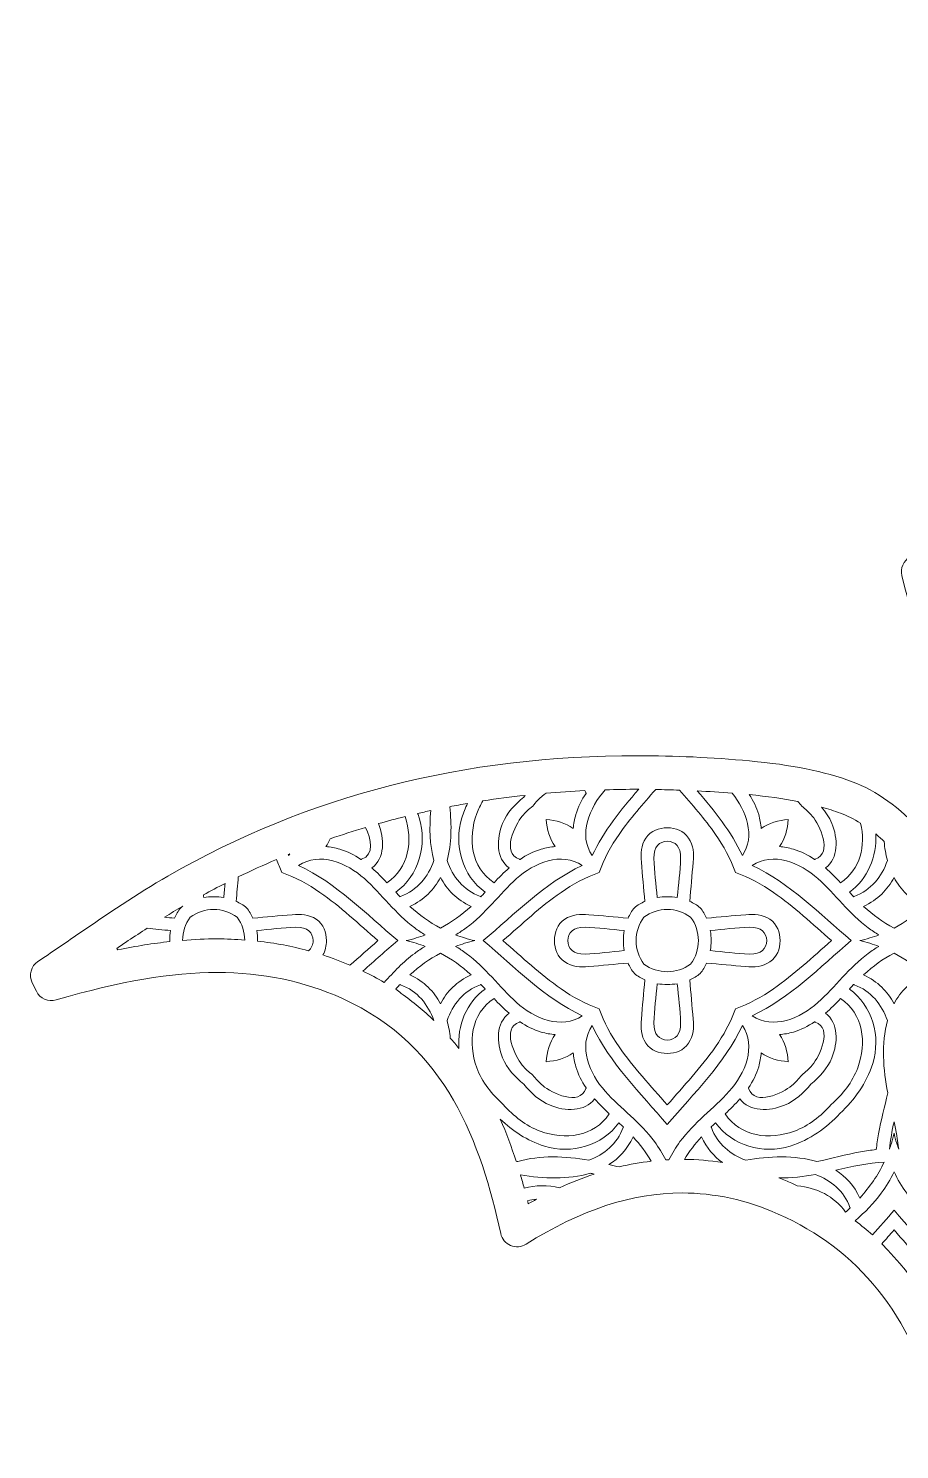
# Model space of a CAD drawing. Header units: inches. Extents: x 48 to 3590, y -2173 to -247.
# Drawn here: x 2497 to 2920, y -945 to -255 of the extents above; entities that cross this region are included whole.
import ezdxf

# ---------------------------------------------------------------- set-up
doc = ezdxf.new("R2010")
doc.units = ezdxf.units.IN
doc.header["$MEASUREMENT"] = 0
doc.layers.add('Layer 1', color=7, linetype='Continuous')

# ---------------------------------------------------------------- blocks, each defined once
blk = doc.blocks.new('block 9')
at = {"layer": 'Layer 1', "lineweight": 0}
for points, knots in [([(2757.79, -687.51), (2754.09, -690.01), (2752.82, -693.82), (2752.78, -697.88), (2752.82, -701.94), (2754.09, -705.75), (2757.79, -708.24), (2761.37, -710.66), (2765.24, -710.84), (2769.45, -710.46), (2775.79, -709.91), (2782.13, -709.35), (2788.48, -708.79), (2789.28, -710.58), (2790.31, -712.29), (2791.56, -713.86), (2793.13, -715.11), (2794.84, -716.13), (2796.63, -716.94), (2796.07, -723.28), (2795.51, -729.62), (2794.95, -735.97), (2794.58, -740.17), (2794.76, -744.05), (2797.17, -747.63), (2799.67, -751.33), (2803.48, -752.6), (2807.54, -752.64), (2811.6, -752.6), (2815.41, -751.33), (2817.9, -747.63), (2820.32, -744.05), (2820.5, -740.17), (2820.13, -735.97), (2819.57, -729.62), (2819.01, -723.28), (2818.45, -716.94), (2820.24, -716.13), (2821.95, -715.11), (2823.52, -713.86), (2824.77, -712.29), (2825.79, -710.58), (2826.6, -708.79), (2832.94, -709.35), (2839.28, -709.91), (2845.63, -710.46), (2849.83, -710.84), (2853.71, -710.66), (2857.29, -708.24), (2860.99, -705.75), (2862.26, -701.94), (2862.3, -697.88), (2862.26, -693.82), (2860.99, -690.01), (2857.29, -687.51), (2853.71, -685.1), (2849.83, -684.92), (2845.63, -685.29), (2839.28, -685.85), (2832.94, -686.41), (2826.6, -686.97), (2825.79, -685.17), (2824.77, -683.47), (2823.52, -681.9), (2821.95, -680.65), (2820.24, -679.62), (2818.45, -678.82), (2819.01, -672.47), (2819.57, -666.13), (2820.13, -659.79), (2820.5, -655.58), (2820.32, -651.71), (2817.9, -648.13), (2815.41, -644.43), (2811.6, -643.16), (2807.54, -643.12), (2803.48, -643.16), (2799.67, -644.43), (2797.17, -648.13), (2794.76, -651.71), (2794.58, -655.58), (2794.95, -659.79), (2795.51, -666.13), (2796.07, -672.47), (2796.63, -678.82), (2794.84, -679.62), (2793.13, -680.65), (2791.56, -681.9), (2790.31, -683.47), (2789.28, -685.17), (2788.48, -686.97), (2782.13, -686.41), (2775.79, -685.85), (2769.45, -685.29), (2765.24, -684.92), (2761.37, -685.1), (2757.79, -687.51)], [0, 0, 0, 0, 1, 1, 1, 2, 2, 2, 3, 3, 3, 4, 4, 4, 5, 5, 5, 6, 6, 6, 7, 7, 7, 8, 8, 8, 9, 9, 9, 10, 10, 10, 11, 11, 11, 12, 12, 12, 13, 13, 13, 14, 14, 14, 15, 15, 15, 16, 16, 16, 17, 17, 17, 18, 18, 18, 19, 19, 19, 20, 20, 20, 21, 21, 21, 22, 22, 22, 23, 23, 23, 24, 24, 24, 25, 25, 25, 26, 26, 26, 27, 27, 27, 28, 28, 28, 29, 29, 29, 30, 30, 30, 31, 31, 31, 32, 32, 32, 32]), ([(2807.54, -649.57), (2811.36, -649.86), (2814.22, -652.01), (2814.04, -657.98), (2813.85, -664.3), (2813.02, -670.66), (2812.4, -676.96), (2810.8, -676.68), (2809.17, -676.56), (2807.54, -676.57), (2805.91, -676.56), (2804.28, -676.68), (2802.68, -676.96), (2802.06, -670.66), (2801.23, -664.3), (2801.04, -657.98), (2800.86, -652.01), (2803.72, -649.86), (2807.54, -649.57)], [0, 0, 0, 0, 1, 1, 1, 2, 2, 2, 3, 3, 3, 4, 4, 4, 5, 5, 5, 6, 6, 6, 6]), ([(2796.18, -686.51), (2799.58, -684.02), (2803.54, -682.76), (2807.54, -682.75), (2811.54, -682.76), (2815.5, -684.02), (2818.9, -686.51), (2821.4, -689.92), (2822.65, -693.88), (2822.67, -697.88), (2822.65, -701.88), (2821.4, -705.84), (2818.9, -709.24), (2815.5, -711.74), (2811.54, -712.99), (2807.54, -713.01), (2803.54, -712.99), (2799.58, -711.74), (2796.18, -709.24), (2793.68, -705.84), (2792.43, -701.88), (2792.41, -697.88), (2792.43, -693.88), (2793.68, -689.92), (2796.18, -686.51)], [0, 0, 0, 0, 1, 1, 1, 2, 2, 2, 3, 3, 3, 4, 4, 4, 5, 5, 5, 6, 6, 6, 7, 7, 7, 8, 8, 8, 8]), ([(2786.23, -697.88), (2786.22, -699.51), (2786.34, -701.14), (2786.62, -702.74), (2780.32, -703.36), (2773.96, -704.19), (2767.65, -704.38), (2761.67, -704.56), (2759.52, -701.7), (2759.23, -697.88), (2759.52, -694.06), (2761.67, -691.2), (2767.65, -691.38), (2773.96, -691.57), (2780.32, -692.4), (2786.62, -693.02), (2786.34, -694.62), (2786.22, -696.25), (2786.23, -697.88)], [0, 0, 0, 0, 1, 1, 1, 2, 2, 2, 3, 3, 3, 4, 4, 4, 5, 5, 5, 6, 6, 6, 6]), ([(2847.43, -691.38), (2853.41, -691.2), (2855.55, -694.06), (2855.85, -697.88), (2855.55, -701.7), (2853.41, -704.56), (2847.43, -704.38), (2841.12, -704.19), (2834.76, -703.36), (2828.45, -702.74), (2828.73, -701.14), (2828.86, -699.51), (2828.85, -697.88), (2828.86, -696.25), (2828.73, -694.62), (2828.45, -693.02), (2834.76, -692.4), (2841.12, -691.57), (2847.43, -691.38)], [0, 0, 0, 0, 1, 1, 1, 2, 2, 2, 3, 3, 3, 4, 4, 4, 5, 5, 5, 6, 6, 6, 6]), ([(2807.54, -746.19), (2803.72, -745.89), (2800.86, -743.75), (2801.04, -737.77), (2801.23, -731.46), (2802.06, -725.1), (2802.68, -718.79), (2804.28, -719.07), (2805.91, -719.2), (2807.54, -719.19), (2809.17, -719.2), (2810.8, -719.07), (2812.4, -718.79), (2813.02, -725.1), (2813.85, -731.46), (2814.04, -737.77), (2814.22, -743.75), (2811.36, -745.89), (2807.54, -746.19)], [0, 0, 0, 0, 1, 1, 1, 2, 2, 2, 3, 3, 3, 4, 4, 4, 5, 5, 5, 6, 6, 6, 6])]:
    blk.add_open_spline(points, degree=3, knots=knots, dxfattribs=at)
blk = doc.blocks.new('block 10')
at = {"layer": 'Layer 1', "lineweight": 0}
for points, knots in [([(3581.59, -263.54), (3581.19, -260.39), (3579.01, -257.77), (3575.99, -256.8), (3572.28, -255.61), (3568.64, -255.03), (3564.84, -255.03), (3562.6, -255.03), (3560.28, -255.23), (3557.56, -255.66), (3464.13, -270.36), (3384.1, -309.42), (3319.71, -371.76), (3289.63, -400.89), (3263.31, -434.36), (3241, -463.45), (3230.73, -476.84), (3224.82, -496.27), (3226.63, -510.7), (3229.6, -534.42), (3225.31, -557.2), (3212.72, -584.57), (3212.27, -585.48), (3210.24, -587.13), (3209.36, -587.35), (3199.7, -588.6), (3189.65, -589.24), (3179.01, -589.93), (3178.35, -589.97), (3177.68, -590.01), (3177, -590.06), (3190.27, -534.06), (3179.55, -480.22), (3144.39, -425.84), (3142.42, -422.79), (3138.66, -421.41), (3135.18, -422.46), (3131.7, -423.51), (3129.34, -426.73), (3129.38, -430.37), (3129.78, -462.2), (3111.15, -483.7), (3091.42, -506.46), (3071.91, -528.97), (3051.37, -538.58), (3022.76, -538.58), (3020.54, -538.58), (3018.23, -538.52), (3015.9, -538.4), (2985.95, -536.86), (2957.67, -535.42), (2935.12, -513.01), (2932.53, -510.45), (2928.55, -509.91), (2925.37, -511.69), (2922.2, -513.47), (2920.59, -517.15), (2921.44, -520.7), (2936.55, -583.9), (2967.94, -628.98), (3017.25, -658.15), (3016.94, -658.43), (3016.63, -658.71), (3016.33, -658.99), (3008.03, -666.56), (3000.2, -673.7), (2992.37, -680.4), (2992.1, -680.58), (2991.48, -680.79), (2991.06, -680.86), (2970.61, -673.98), (2947.49, -664.23), (2930.29, -644.36), (2921, -633.63), (2908.98, -625.02), (2897.31, -620.72), (2883.68, -615.7), (2867.86, -612.5), (2847.54, -610.64), (2829.16, -608.95), (2810.94, -608.1), (2793.39, -608.1), (2708.39, -608.1), (2633.7, -627.22), (2565.07, -666.54), (2549.96, -675.19), (2535.46, -685.15), (2521.43, -694.78), (2515.08, -699.15), (2508.5, -703.66), (2502, -707.97), (2498.56, -710.24), (2497.36, -714.71), (2499.19, -718.4), (2499.19, -718.4), (2501.22, -722.47), (2501.22, -722.47), (2502.98, -726), (2507.01, -727.77), (2510.8, -726.67), (2542.51, -717.47), (2566.63, -713.36), (2588.99, -713.36), (2611.05, -713.36), (2630.94, -717.49), (2649.79, -725.98), (2700.51, -748.83), (2717.12, -796.5), (2726.68, -840.12), (2727.25, -842.72), (2729.05, -844.88), (2731.5, -845.9), (2733.96, -846.93), (2736.76, -846.69), (2739, -845.28), (2765.57, -828.52), (2790.36, -820.37), (2814.79, -820.37), (2830.35, -820.37), (2846.04, -823.82), (2861.44, -830.61), (2900.3, -847.75), (2925.69, -879.42), (2939.07, -927.4), (2939.85, -930.19), (2942.04, -932.36), (2944.83, -933.1), (2947.63, -933.84), (2950.61, -933.05), (2952.66, -931.01), (2956.43, -927.28), (2959.99, -923.63), (2963.46, -920.08), (2970.48, -912.89), (2977.11, -906.09), (2984.12, -900.05), (3009.2, -878.43), (3037.91, -867.01), (3067.15, -867.01), (3102.51, -867.01), (3134.74, -883.86), (3157.9, -914.47), (3172.11, -933.25), (3190.89, -938.36), (3210.78, -943.76), (3210.78, -943.76), (3214.13, -944.68), (3214.13, -944.68), (3214.85, -944.87), (3215.57, -944.97), (3216.29, -944.97), (3216.33, -944.97), (3216.38, -944.97), (3216.42, -944.96), (3220.88, -944.92), (3224.49, -941.28), (3224.49, -936.81), (3224.49, -934.62), (3223.62, -932.62), (3222.21, -931.16), (3220.36, -928.86), (3218.64, -926.82), (3217.05, -924.93), (3213.89, -921.17), (3211.39, -918.2), (3209.47, -915.13), (3205.02, -907.98), (3205.36, -901.02), (3210.37, -894.58), (3210.96, -894.03), (3213.09, -893.18), (3214.8, -893.18), (3214.8, -893.18), (3214.81, -893.18), (3214.82, -893.18), (3222.76, -894.08), (3227.69, -898.76), (3229.9, -907.48), (3230.74, -910.82), (3231.09, -914.49), (3231.54, -919.13), (3231.78, -921.6), (3232.04, -924.27), (3232.4, -927.19), (3232.83, -930.67), (3235.43, -933.48), (3238.86, -934.19), (3242.29, -934.89), (3245.79, -933.32), (3247.55, -930.29), (3258.69, -911.14), (3268.35, -891.75), (3264.32, -865.17), (3255.09, -804.23), (3291.21, -751.95), (3352.16, -738.02), (3366.49, -734.75), (3381.27, -733.69), (3396.91, -732.57), (3404.02, -732.06), (3411.37, -731.53), (3418.66, -730.78), (3421.43, -730.49), (3423.87, -728.8), (3425.11, -726.31), (3426.36, -723.82), (3426.25, -720.86), (3424.81, -718.47), (3400.25, -677.52), (3395.07, -636.65), (3409.43, -596.99), (3423.96, -556.86), (3455.15, -531.2), (3504.78, -518.54), (3507.32, -517.9), (3509.39, -516.07), (3510.35, -513.64), (3511.31, -511.21), (3511.05, -508.46), (3509.64, -506.25), (3509.64, -506.25), (3503.09, -495.98), (3503.09, -495.98), (3470.44, -444.96), (3465.21, -400.94), (3486.64, -357.44), (3499.49, -331.36), (3519.82, -309.54), (3550.63, -288.75), (3556.66, -284.68), (3563.01, -280.73), (3569.16, -276.91), (3572.06, -275.1), (3574.97, -273.29), (3577.86, -271.46), (3580.54, -269.77), (3581.99, -266.68), (3581.59, -263.54)], [0, 0, 0, 0, 1, 1, 1, 2, 2, 2, 3, 3, 3, 4, 4, 4, 5, 5, 5, 6, 6, 6, 7, 7, 7, 8, 8, 8, 9, 9, 9, 10, 10, 10, 11, 11, 11, 12, 12, 12, 13, 13, 13, 14, 14, 14, 15, 15, 15, 16, 16, 16, 17, 17, 17, 18, 18, 18, 19, 19, 19, 20, 20, 20, 21, 21, 21, 22, 22, 22, 23, 23, 23, 24, 24, 24, 25, 25, 25, 26, 26, 26, 27, 27, 27, 28, 28, 28, 29, 29, 29, 30, 30, 30, 31, 31, 31, 32, 32, 32, 33, 33, 33, 34, 34, 34, 35, 35, 35, 36, 36, 36, 37, 37, 37, 38, 38, 38, 39, 39, 39, 40, 40, 40, 41, 41, 41, 42, 42, 42, 43, 43, 43, 44, 44, 44, 45, 45, 45, 46, 46, 46, 47, 47, 47, 48, 48, 48, 49, 49, 49, 50, 50, 50, 51, 51, 51, 52, 52, 52, 53, 53, 53, 54, 54, 54, 55, 55, 55, 56, 56, 56, 57, 57, 57, 58, 58, 58, 59, 59, 59, 60, 60, 60, 61, 61, 61, 62, 62, 62, 63, 63, 63, 64, 64, 64, 65, 65, 65, 66, 66, 66, 67, 67, 67, 68, 68, 68, 69, 69, 69, 70, 70, 70, 71, 71, 71, 72, 72, 72, 73, 73, 73, 74, 74, 74, 75, 75, 75, 76, 76, 76, 77, 77, 77, 78, 78, 78, 79, 79, 79, 79]), ([(2737.9, -628.24), (2733.51, -631.61), (2729.8, -635.76), (2727.62, -641.01), (2724.64, -648.22), (2724.27, -657.93), (2730.74, -662.62), (2728.17, -664.86), (2725.74, -667.29), (2723.42, -669.75), (2712.16, -662.33), (2710.64, -648.21), (2715.06, -636.18), (2715.85, -634.02), (2716.86, -631.99), (2718.01, -630.05), (2724.8, -628.99), (2731.68, -628.12), (2738.61, -627.36), (2738.37, -627.66), (2738.13, -627.94), (2737.9, -628.24)], [0, 0, 0, 0, 1, 1, 1, 2, 2, 2, 3, 3, 3, 4, 4, 4, 5, 5, 5, 6, 6, 6, 7, 7, 7, 7]), ([(2767.54, -625.08), (2767.71, -625.41), (2767.89, -625.72), (2768.02, -626.09), (2768.06, -626.2), (2768.11, -626.28), (2768.15, -626.38), (2765.98, -629.55), (2764.22, -632.96), (2763.15, -636.67), (2762.5, -638.92), (2762.08, -641.19), (2761.91, -643.46), (2758.14, -640.67), (2753.56, -639.49), (2748.76, -639.1), (2749.15, -643.9), (2750.33, -648.48), (2753.12, -652.24), (2750.85, -652.42), (2748.58, -652.84), (2746.33, -653.49), (2742.62, -654.56), (2739.21, -656.32), (2736.04, -658.49), (2735.94, -658.45), (2735.86, -658.4), (2735.75, -658.36), (2726.9, -655.25), (2733.6, -641.78), (2737.13, -637.43), (2738.62, -635.59), (2740.38, -634.02), (2742.28, -632.62), (2743.68, -630.72), (2745.25, -628.96), (2747.09, -627.47), (2747.52, -627.12), (2748.07, -626.73), (2748.67, -626.33), (2754.9, -625.79), (2761.2, -625.4), (2767.54, -625.08)], [0, 0, 0, 0, 1, 1, 1, 2, 2, 2, 3, 3, 3, 4, 4, 4, 5, 5, 5, 6, 6, 6, 7, 7, 7, 8, 8, 8, 9, 9, 9, 10, 10, 10, 11, 11, 11, 12, 12, 12, 13, 13, 13, 14, 14, 14, 14]), ([(2813.43, -624.82), (2819.56, -631.76), (2825.66, -638.72), (2830.96, -646.3), (2834.86, -651.87), (2838.24, -658.18), (2840.62, -664.8), (2847.24, -667.17), (2853.55, -670.56), (2859.11, -674.45), (2869.13, -681.46), (2878.07, -689.86), (2887.29, -697.88), (2878.07, -705.9), (2869.13, -714.29), (2859.11, -721.3), (2853.55, -725.2), (2847.24, -728.58), (2840.62, -730.96), (2838.24, -737.58), (2834.86, -743.89), (2830.96, -749.45), (2823.95, -759.47), (2815.56, -768.41), (2807.54, -777.63), (2799.52, -768.41), (2791.13, -759.47), (2784.11, -749.45), (2780.22, -743.89), (2776.83, -737.58), (2774.46, -730.96), (2767.84, -728.58), (2761.53, -725.2), (2755.96, -721.3), (2745.94, -714.29), (2737.01, -705.9), (2727.78, -697.88), (2737.01, -689.86), (2745.94, -681.46), (2755.96, -674.45), (2761.53, -670.56), (2767.84, -667.17), (2774.46, -664.8), (2776.83, -658.18), (2780.22, -651.87), (2784.11, -646.3), (2789.5, -638.61), (2795.7, -631.55), (2801.92, -624.52), (2805.73, -624.58), (2809.57, -624.68), (2813.43, -624.82)], [0, 0, 0, 0, 1, 1, 1, 2, 2, 2, 3, 3, 3, 4, 4, 4, 5, 5, 5, 6, 6, 6, 7, 7, 7, 8, 8, 8, 9, 9, 9, 10, 10, 10, 11, 11, 11, 12, 12, 12, 13, 13, 13, 14, 14, 14, 15, 15, 15, 16, 16, 16, 17, 17, 17, 17]), ([(2793.39, -624.41), (2793.48, -624.41), (2793.57, -624.42), (2793.66, -624.42), (2784.97, -634.36), (2776.65, -644.62), (2771.09, -656.63), (2764.15, -646.54), (2769.81, -633.17), (2777.43, -624.71), (2777.45, -624.69), (2777.47, -624.68), (2777.49, -624.66), (2782.75, -624.5), (2788.05, -624.41), (2793.39, -624.41)], [0, 0, 0, 0, 1, 1, 1, 2, 2, 2, 3, 3, 3, 4, 4, 4, 5, 5, 5, 5]), ([(2839.01, -626.31), (2845.91, -634.79), (2850.5, -647.15), (2843.99, -656.63), (2838.57, -644.93), (2830.54, -634.89), (2822.1, -625.19), (2827.7, -625.48), (2833.35, -625.86), (2839.01, -626.31)], [0, 0, 0, 0, 1, 1, 1, 2, 2, 2, 3, 3, 3, 3]), ([(2870.92, -630.33), (2871.58, -631.07), (2872.21, -631.82), (2872.8, -632.62), (2874.7, -634.02), (2876.46, -635.59), (2877.94, -637.43), (2881.47, -641.78), (2888.18, -655.25), (2879.32, -658.36), (2879.22, -658.4), (2879.14, -658.45), (2879.04, -658.49), (2875.86, -656.32), (2872.46, -654.56), (2868.75, -653.49), (2866.5, -652.84), (2864.22, -652.42), (2861.96, -652.24), (2864.75, -648.48), (2865.92, -643.9), (2866.32, -639.1), (2861.52, -639.49), (2856.94, -640.67), (2853.17, -643.46), (2852.99, -641.19), (2852.58, -638.92), (2851.93, -636.67), (2850.92, -633.2), (2849.3, -630.01), (2847.33, -627.01), (2856.06, -627.85), (2863.87, -628.94), (2870.92, -630.33)], [0, 0, 0, 0, 1, 1, 1, 2, 2, 2, 3, 3, 3, 4, 4, 4, 5, 5, 5, 6, 6, 6, 7, 7, 7, 8, 8, 8, 9, 9, 9, 10, 10, 10, 11, 11, 11, 11]), ([(2692.74, -634.74), (2691.94, -642.95), (2692.15, -651.43), (2694.22, -659.04), (2691.44, -666.8), (2686.29, -673.48), (2678.04, -676.44), (2677.95, -676.48), (2677.87, -676.52), (2677.78, -676.56), (2677.31, -676.08), (2676.85, -675.59), (2676.38, -675.08), (2676.17, -674.85), (2675.95, -674.61), (2675.73, -674.38), (2686.86, -666.39), (2691.17, -651.35), (2687.06, -638.23), (2686.84, -637.54), (2686.58, -636.87), (2686.34, -636.2), (2688.47, -635.71), (2690.59, -635.2), (2692.74, -634.74)], [0, 0, 0, 0, 1, 1, 1, 2, 2, 2, 3, 3, 3, 4, 4, 4, 5, 5, 5, 6, 6, 6, 7, 7, 7, 8, 8, 8, 8]), ([(2710.55, -631.31), (2709.48, -633.51), (2708.55, -635.81), (2707.79, -638.23), (2703.68, -651.35), (2707.99, -666.39), (2719.12, -674.38), (2718.9, -674.61), (2718.68, -674.85), (2718.47, -675.08), (2718, -675.59), (2717.54, -676.08), (2717.07, -676.56), (2716.98, -676.52), (2716.9, -676.48), (2716.81, -676.44), (2708.56, -673.48), (2703.41, -666.8), (2700.63, -659.04), (2702.86, -650.85), (2702.93, -641.66), (2701.92, -632.87), (2704.78, -632.32), (2707.66, -631.81), (2710.55, -631.31)], [0, 0, 0, 0, 1, 1, 1, 2, 2, 2, 3, 3, 3, 4, 4, 4, 5, 5, 5, 6, 6, 6, 7, 7, 7, 8, 8, 8, 8]), ([(2891.68, -636.03), (2894.87, -637.21), (2898.17, -638.87), (2901.42, -640.9), (2903.89, -651.73), (2901.47, -663.28), (2891.66, -669.75), (2889.33, -667.29), (2886.91, -664.86), (2884.34, -662.62), (2890.8, -657.93), (2890.44, -648.22), (2887.45, -641.01), (2886.21, -638.01), (2884.46, -635.38), (2882.37, -633.04), (2885.62, -633.95), (2888.72, -634.94), (2891.68, -636.03)], [0, 0, 0, 0, 1, 1, 1, 2, 2, 2, 3, 3, 3, 4, 4, 4, 5, 5, 5, 6, 6, 6, 6]), ([(2680.28, -637.64), (2684.06, -649.34), (2682.23, -662.63), (2671.43, -669.75), (2669.11, -667.29), (2666.68, -664.86), (2664.11, -662.62), (2670.55, -657.95), (2670.21, -648.29), (2667.26, -641.1), (2671.57, -639.88), (2675.91, -638.72), (2680.28, -637.64)], [0, 0, 0, 0, 1, 1, 1, 2, 2, 2, 3, 3, 3, 4, 4, 4, 4]), ([(2661.05, -642.89), (2663.79, -648.6), (2665.44, -656.13), (2659.1, -658.36), (2658.99, -658.4), (2658.91, -658.45), (2658.81, -658.49), (2655.64, -656.32), (2652.23, -654.56), (2648.52, -653.49), (2646.27, -652.84), (2644, -652.42), (2641.73, -652.24), (2642.61, -651.06), (2643.31, -649.79), (2643.9, -648.46), (2649.57, -646.49), (2655.28, -644.62), (2661.05, -642.89)], [0, 0, 0, 0, 1, 1, 1, 2, 2, 2, 3, 3, 3, 4, 4, 4, 5, 5, 5, 6, 6, 6, 6]), ([(2912.82, -649.72), (2913.11, -652.92), (2913.63, -656.05), (2914.44, -659.04), (2911.67, -666.8), (2906.52, -673.48), (2898.27, -676.44), (2898.17, -676.48), (2898.1, -676.52), (2898.01, -676.56), (2897.54, -676.08), (2897.07, -675.59), (2896.61, -675.08), (2896.39, -674.85), (2896.18, -674.61), (2895.96, -674.38), (2904.9, -667.96), (2909.43, -656.98), (2908.73, -646.11), (2910.14, -647.25), (2911.49, -648.47), (2912.82, -649.72)], [0, 0, 0, 0, 1, 1, 1, 2, 2, 2, 3, 3, 3, 4, 4, 4, 5, 5, 5, 6, 6, 6, 7, 7, 7, 7]), ([(2676.66, -697.88), (2676.66, -697.88), (2676.66, -697.88), (2676.66, -697.88), (2661.29, -684.97), (2646.99, -669.96), (2628.56, -661.43), (2638.65, -654.49), (2652.02, -660.15), (2660.48, -667.77), (2668.93, -675.39), (2675.68, -684.94), (2684.91, -691.7), (2686.59, -692.93), (2688.31, -694.05), (2690.06, -695.09), (2688.64, -695.63), (2687.19, -696.13), (2685.68, -696.58), (2684.05, -697.07), (2682.4, -697.5), (2680.74, -697.88), (2680.74, -697.88), (2680.74, -697.88), (2680.74, -697.88), (2682.4, -698.26), (2684.05, -698.69), (2685.68, -699.17), (2687.19, -699.63), (2688.64, -700.13), (2690.06, -700.66), (2688.31, -701.7), (2686.59, -702.83), (2684.91, -704.06), (2679.39, -708.11), (2674.75, -713.15), (2670.1, -718.18), (2666.81, -716.23), (2663.35, -714.39), (2659.75, -712.65), (2665.42, -707.73), (2670.97, -702.66), (2676.66, -697.88)], [0, 0, 0, 0, 1, 1, 1, 2, 2, 2, 3, 3, 3, 4, 4, 4, 5, 5, 5, 6, 6, 6, 7, 7, 7, 8, 8, 8, 9, 9, 9, 10, 10, 10, 11, 11, 11, 12, 12, 12, 13, 13, 13, 14, 14, 14, 14]), ([(2734.38, -727.98), (2725.92, -720.36), (2719.17, -710.82), (2709.94, -704.06), (2708.26, -702.83), (2706.54, -701.7), (2704.79, -700.66), (2706.21, -700.13), (2707.66, -699.63), (2709.17, -699.17), (2710.81, -698.69), (2712.45, -698.26), (2714.11, -697.88), (2714.11, -697.88), (2714.11, -697.88), (2714.11, -697.88), (2712.45, -697.5), (2710.81, -697.07), (2709.17, -696.58), (2707.66, -696.13), (2706.21, -695.63), (2704.79, -695.09), (2706.54, -694.05), (2708.26, -692.93), (2709.94, -691.7), (2719.17, -684.94), (2725.92, -675.39), (2734.38, -667.77), (2742.83, -660.15), (2756.2, -654.49), (2766.3, -661.43), (2747.86, -669.96), (2733.56, -684.97), (2718.19, -697.88), (2733.56, -710.79), (2747.86, -725.8), (2766.3, -734.33), (2756.2, -741.26), (2742.83, -735.61), (2734.38, -727.98)], [0, 0, 0, 0, 1, 1, 1, 2, 2, 2, 3, 3, 3, 4, 4, 4, 5, 5, 5, 6, 6, 6, 7, 7, 7, 8, 8, 8, 9, 9, 9, 10, 10, 10, 11, 11, 11, 12, 12, 12, 13, 13, 13, 13]), ([(2848.78, -661.43), (2858.88, -654.49), (2872.25, -660.15), (2880.7, -667.77), (2889.16, -675.39), (2895.91, -684.94), (2905.14, -691.7), (2906.82, -692.93), (2908.54, -694.05), (2910.29, -695.09), (2908.87, -695.63), (2907.41, -696.13), (2905.91, -696.58), (2904.27, -697.07), (2902.62, -697.5), (2900.97, -697.88), (2900.97, -697.88), (2900.97, -697.88), (2900.97, -697.88), (2902.62, -698.26), (2904.27, -698.69), (2905.91, -699.17), (2907.41, -699.63), (2908.87, -700.13), (2910.29, -700.66), (2908.54, -701.7), (2906.82, -702.83), (2905.14, -704.06), (2895.91, -710.82), (2889.16, -720.36), (2880.7, -727.98), (2872.25, -735.61), (2858.88, -741.26), (2848.78, -734.33), (2867.21, -725.8), (2881.51, -710.79), (2896.89, -697.88), (2896.89, -697.88), (2896.89, -697.88), (2896.89, -697.88), (2881.51, -684.97), (2867.21, -669.96), (2848.78, -661.43)], [0, 0, 0, 0, 1, 1, 1, 2, 2, 2, 3, 3, 3, 4, 4, 4, 5, 5, 5, 6, 6, 6, 7, 7, 7, 8, 8, 8, 9, 9, 9, 10, 10, 10, 11, 11, 11, 12, 12, 12, 13, 13, 13, 14, 14, 14, 14]), ([(2642.07, -697.88), (2642.03, -693.82), (2640.76, -690.01), (2637.06, -687.51), (2633.48, -685.1), (2629.61, -684.92), (2625.4, -685.29), (2619.06, -685.85), (2612.72, -686.41), (2606.37, -686.97), (2605.57, -685.17), (2604.54, -683.47), (2603.29, -681.9), (2601.72, -680.65), (2600.02, -679.62), (2598.22, -678.82), (2598.57, -674.85), (2598.92, -670.89), (2599.27, -666.93), (2605.38, -663.96), (2611.56, -661.2), (2617.78, -658.55), (2618.73, -660.6), (2619.63, -662.67), (2620.39, -664.8), (2627.01, -667.17), (2633.32, -670.56), (2638.89, -674.45), (2648.91, -681.46), (2657.84, -689.86), (2667.07, -697.88), (2662.51, -701.84), (2658.02, -705.89), (2653.44, -709.83), (2649.11, -707.98), (2644.74, -706.3), (2640.3, -704.86), (2641.55, -702.79), (2642.05, -700.38), (2642.07, -697.88)], [0, 0, 0, 0, 1, 1, 1, 2, 2, 2, 3, 3, 3, 4, 4, 4, 5, 5, 5, 6, 6, 6, 7, 7, 7, 8, 8, 8, 9, 9, 9, 10, 10, 10, 11, 11, 11, 12, 12, 12, 13, 13, 13, 13]), ([(2624.27, -655.79), (2624.1, -656.07), (2623.95, -656.36), (2623.76, -656.63), (2623.68, -656.46), (2623.59, -656.28), (2623.5, -656.1), (2623.76, -656), (2624.01, -655.9), (2624.27, -655.79)], [0, 0, 0, 0, 1, 1, 1, 2, 2, 2, 3, 3, 3, 3]), ([(2697.43, -667.26), (2700.55, -673.15), (2705.31, -678.07), (2712.28, -681.26), (2707.69, -685.44), (2702.83, -688.96), (2697.43, -691.8), (2697.43, -691.8), (2697.43, -691.8), (2697.43, -691.8), (2692.02, -688.96), (2687.16, -685.44), (2682.58, -681.26), (2689.54, -678.07), (2694.3, -673.15), (2697.43, -667.26), (2697.43, -667.26), (2697.43, -667.26), (2697.43, -667.26)], [0, 0, 0, 0, 1, 1, 1, 2, 2, 2, 3, 3, 3, 4, 4, 4, 5, 5, 5, 6, 6, 6, 6]), ([(2902.8, -681.26), (2909.77, -678.07), (2914.53, -673.15), (2917.65, -667.26), (2920.78, -673.15), (2925.53, -678.07), (2932.5, -681.26), (2927.91, -685.44), (2923.06, -688.96), (2917.65, -691.8), (2912.25, -688.96), (2907.39, -685.44), (2902.8, -681.26)], [0, 0, 0, 0, 1, 1, 1, 2, 2, 2, 3, 3, 3, 4, 4, 4, 4]), ([(2592.88, -670.14), (2592.64, -672.42), (2592.39, -674.69), (2592.17, -676.96), (2590.57, -676.68), (2588.94, -676.56), (2587.31, -676.57), (2585.68, -676.56), (2584.05, -676.68), (2582.45, -676.96), (2582.41, -676.53), (2582.36, -676.09), (2582.32, -675.65), (2585.82, -673.76), (2589.34, -671.93), (2592.88, -670.14)], [0, 0, 0, 0, 1, 1, 1, 2, 2, 2, 3, 3, 3, 4, 4, 4, 5, 5, 5, 5]), ([(2571.33, -681.9), (2570.08, -683.47), (2569.06, -685.17), (2568.25, -686.97), (2566.63, -686.83), (2565.01, -686.69), (2563.39, -686.54), (2566.37, -684.7), (2569.36, -682.91), (2572.37, -681.18), (2572.02, -681.42), (2571.66, -681.63), (2571.33, -681.9)], [0, 0, 0, 0, 1, 1, 1, 2, 2, 2, 3, 3, 3, 4, 4, 4, 4]), ([(2598.68, -686.51), (2601.11, -689.84), (2602.35, -693.69), (2602.43, -697.59), (2598.02, -697.26), (2593.56, -697.05), (2588.99, -697.05), (2583.5, -697.05), (2577.92, -697.29), (2572.19, -697.75), (2572.23, -693.79), (2573.48, -689.88), (2575.95, -686.51), (2579.35, -684.02), (2583.31, -682.76), (2587.31, -682.75), (2591.31, -682.76), (2595.27, -684.02), (2598.68, -686.51)], [0, 0, 0, 0, 1, 1, 1, 2, 2, 2, 3, 3, 3, 4, 4, 4, 5, 5, 5, 6, 6, 6, 6]), ([(2540.24, -701.69), (2542.11, -700.41), (2543.99, -699.14), (2545.87, -697.88), (2548.89, -695.85), (2551.92, -693.85), (2554.97, -691.87), (2558.79, -692.21), (2562.6, -692.65), (2566.4, -693.02), (2566.12, -694.62), (2565.99, -696.25), (2566, -697.88), (2566, -698.03), (2566.02, -698.18), (2566.02, -698.34), (2558.03, -699.21), (2549.69, -700.54), (2540.82, -702.34), (2540.62, -702.13), (2540.41, -701.92), (2540.24, -701.69)], [0, 0, 0, 0, 1, 1, 1, 2, 2, 2, 3, 3, 3, 4, 4, 4, 5, 5, 5, 6, 6, 6, 7, 7, 7, 7]), ([(2608.61, -698.13), (2608.61, -698.05), (2608.62, -697.96), (2608.62, -697.88), (2608.63, -696.25), (2608.51, -694.62), (2608.23, -693.02), (2614.53, -692.4), (2620.89, -691.57), (2627.21, -691.38), (2633.18, -691.2), (2635.33, -694.06), (2635.62, -697.88), (2635.47, -699.88), (2634.78, -701.61), (2633.31, -702.79), (2625.31, -700.6), (2617.09, -699.06), (2608.61, -698.13)], [0, 0, 0, 0, 1, 1, 1, 2, 2, 2, 3, 3, 3, 4, 4, 4, 5, 5, 5, 6, 6, 6, 6]), ([(2697.43, -728.49), (2694.3, -722.6), (2689.54, -717.69), (2682.58, -714.5), (2687.16, -710.31), (2692.02, -706.8), (2697.43, -703.96), (2697.43, -703.96), (2697.43, -703.96), (2697.43, -703.96), (2702.83, -706.8), (2707.69, -710.31), (2712.28, -714.5), (2705.31, -717.69), (2700.55, -722.6), (2697.43, -728.49), (2697.43, -728.49), (2697.43, -728.49), (2697.43, -728.49)], [0, 0, 0, 0, 1, 1, 1, 2, 2, 2, 3, 3, 3, 4, 4, 4, 5, 5, 5, 6, 6, 6, 6]), ([(2917.65, -703.96), (2923.06, -706.8), (2927.91, -710.31), (2932.5, -714.5), (2925.53, -717.69), (2920.78, -722.6), (2917.65, -728.49), (2914.53, -722.6), (2909.77, -717.69), (2902.8, -714.5), (2907.39, -710.31), (2912.25, -706.8), (2917.65, -703.96)], [0, 0, 0, 0, 1, 1, 1, 2, 2, 2, 3, 3, 3, 4, 4, 4, 4]), ([(2678.29, -723.48), (2677.48, -722.74), (2676.64, -722.03), (2675.73, -721.38), (2675.95, -721.14), (2676.17, -720.91), (2676.38, -720.67), (2676.85, -720.17), (2677.31, -719.68), (2677.78, -719.19), (2677.87, -719.23), (2677.95, -719.28), (2678.04, -719.32), (2686.27, -722.27), (2691.41, -728.91), (2694.19, -736.64), (2689.38, -731.95), (2684.09, -727.54), (2678.29, -723.48)], [0, 0, 0, 0, 1, 1, 1, 2, 2, 2, 3, 3, 3, 4, 4, 4, 5, 5, 5, 6, 6, 6, 6]), ([(2700.63, -736.71), (2703.41, -728.96), (2708.56, -722.28), (2716.81, -719.32), (2716.9, -719.28), (2716.98, -719.23), (2717.07, -719.19), (2717.54, -719.68), (2718, -720.17), (2718.47, -720.67), (2718.68, -720.91), (2718.9, -721.14), (2719.12, -721.38), (2709.99, -727.93), (2705.46, -739.22), (2706.39, -750.3), (2705.04, -748.57), (2703.63, -746.86), (2702.18, -745.18), (2701.88, -742.28), (2701.38, -739.44), (2700.63, -736.71)], [0, 0, 0, 0, 1, 1, 1, 2, 2, 2, 3, 3, 3, 4, 4, 4, 5, 5, 5, 6, 6, 6, 7, 7, 7, 7]), ([(2845.68, -804.53), (2838.22, -801.7), (2831.85, -796.61), (2828.98, -788.61), (2828.94, -788.51), (2828.89, -788.44), (2828.85, -788.35), (2829.34, -787.88), (2829.83, -787.41), (2830.33, -786.95), (2830.57, -786.73), (2830.8, -786.52), (2831.04, -786.3), (2839.03, -797.43), (2854.06, -801.74), (2867.19, -797.63), (2876.94, -794.57), (2884.76, -788.83), (2891.4, -781.74), (2898.49, -775.1), (2904.23, -767.28), (2907.29, -757.53), (2911.4, -744.4), (2907.09, -729.37), (2895.96, -721.38), (2896.18, -721.14), (2896.39, -720.91), (2896.61, -720.67), (2897.07, -720.17), (2897.54, -719.68), (2898.01, -719.19), (2898.1, -719.23), (2898.17, -719.28), (2898.27, -719.32), (2906.52, -722.28), (2911.67, -728.96), (2914.44, -736.71), (2911.45, -747.74), (2912.35, -760.59), (2914.56, -771.8), (2913.11, -778.47), (2911.32, -785.09), (2910.1, -791.64), (2909.62, -794.23), (2909.26, -796.8), (2909.02, -799.36), (2909.02, -799.36), (2909.02, -799.36), (2909.02, -799.36), (2906.46, -799.6), (2903.89, -799.96), (2901.3, -800.44), (2894.32, -801.74), (2887.27, -803.68), (2880.17, -805.18), (2869.47, -801.91), (2856.88, -802.52), (2845.68, -804.53)], [0, 0, 0, 0, 1, 1, 1, 2, 2, 2, 3, 3, 3, 4, 4, 4, 5, 5, 5, 6, 6, 6, 7, 7, 7, 8, 8, 8, 9, 9, 9, 10, 10, 10, 11, 11, 11, 12, 12, 12, 13, 13, 13, 14, 14, 14, 15, 15, 15, 16, 16, 16, 17, 17, 17, 18, 18, 18, 19, 19, 19, 19]), ([(2715.06, -759.58), (2710.64, -747.55), (2712.16, -733.43), (2723.42, -726.01), (2725.74, -728.47), (2728.17, -730.9), (2730.74, -733.14), (2724.27, -737.83), (2724.64, -747.54), (2727.62, -754.75), (2729.8, -759.99), (2733.51, -764.14), (2737.9, -767.52), (2741.28, -771.91), (2745.42, -775.62), (2750.67, -777.79), (2757.88, -780.78), (2767.59, -781.14), (2772.28, -774.68), (2774.52, -777.25), (2776.95, -779.67), (2779.41, -782), (2771.99, -793.25), (2757.87, -794.78), (2745.84, -790.36), (2738.81, -787.78), (2732.96, -783.06), (2727.92, -777.5), (2722.35, -772.46), (2717.64, -766.6), (2715.06, -759.58)], [0, 0, 0, 0, 1, 1, 1, 2, 2, 2, 3, 3, 3, 4, 4, 4, 5, 5, 5, 6, 6, 6, 7, 7, 7, 8, 8, 8, 9, 9, 9, 10, 10, 10, 10]), ([(2864.41, -777.79), (2869.65, -775.62), (2873.8, -771.91), (2877.18, -767.52), (2881.57, -764.14), (2885.28, -759.99), (2887.45, -754.75), (2890.44, -747.54), (2890.8, -737.83), (2884.34, -733.14), (2886.91, -730.9), (2889.33, -728.47), (2891.66, -726.01), (2902.91, -733.43), (2904.44, -747.55), (2900.02, -759.58), (2897.44, -766.6), (2892.73, -772.46), (2887.16, -777.5), (2882.12, -783.06), (2876.26, -787.78), (2869.24, -790.36), (2857.21, -794.78), (2843.09, -793.25), (2835.67, -782), (2838.13, -779.67), (2840.56, -777.25), (2842.8, -774.68), (2847.49, -781.14), (2857.2, -780.78), (2864.41, -777.79)], [0, 0, 0, 0, 1, 1, 1, 2, 2, 2, 3, 3, 3, 4, 4, 4, 5, 5, 5, 6, 6, 6, 7, 7, 7, 8, 8, 8, 9, 9, 9, 10, 10, 10, 10]), ([(2768.02, -769.66), (2764.92, -778.52), (2751.44, -771.81), (2747.09, -768.28), (2745.25, -766.8), (2743.68, -765.04), (2742.28, -763.14), (2740.38, -761.74), (2738.62, -760.16), (2737.13, -758.33), (2733.6, -753.98), (2726.9, -740.5), (2735.75, -737.4), (2735.86, -737.36), (2735.94, -737.31), (2736.04, -737.27), (2739.21, -739.43), (2742.62, -741.19), (2746.33, -742.27), (2748.58, -742.92), (2750.85, -743.33), (2753.12, -743.51), (2750.33, -747.28), (2749.15, -751.86), (2748.76, -756.66), (2753.56, -756.26), (2758.14, -755.09), (2761.91, -752.3), (2762.08, -754.56), (2762.5, -756.84), (2763.15, -759.09), (2764.22, -762.8), (2765.98, -766.2), (2768.15, -769.38), (2768.11, -769.48), (2768.06, -769.56), (2768.02, -769.66)], [0, 0, 0, 0, 1, 1, 1, 2, 2, 2, 3, 3, 3, 4, 4, 4, 5, 5, 5, 6, 6, 6, 7, 7, 7, 8, 8, 8, 9, 9, 9, 10, 10, 10, 11, 11, 11, 12, 12, 12, 12]), ([(2851.93, -759.09), (2852.58, -756.84), (2852.99, -754.56), (2853.17, -752.3), (2856.94, -755.09), (2861.52, -756.26), (2866.32, -756.66), (2865.92, -751.86), (2864.75, -747.28), (2861.96, -743.51), (2864.22, -743.33), (2866.5, -742.92), (2868.75, -742.27), (2872.46, -741.19), (2875.86, -739.43), (2879.04, -737.27), (2879.14, -737.31), (2879.22, -737.36), (2879.32, -737.4), (2888.18, -740.5), (2881.47, -753.98), (2877.94, -758.33), (2876.46, -760.16), (2874.7, -761.74), (2872.8, -763.14), (2871.4, -765.04), (2869.82, -766.8), (2867.99, -768.28), (2863.64, -771.81), (2850.16, -778.52), (2847.06, -769.66), (2847.02, -769.56), (2846.97, -769.48), (2846.93, -769.38), (2849.09, -766.2), (2850.85, -762.8), (2851.93, -759.09)], [0, 0, 0, 0, 1, 1, 1, 2, 2, 2, 3, 3, 3, 4, 4, 4, 5, 5, 5, 6, 6, 6, 7, 7, 7, 8, 8, 8, 9, 9, 9, 10, 10, 10, 11, 11, 11, 12, 12, 12, 12]), ([(2806.77, -804.33), (2805.22, -801.29), (2803.44, -798.33), (2801.36, -795.48), (2794.6, -786.25), (2785.06, -779.5), (2777.43, -771.04), (2769.81, -762.59), (2764.15, -749.22), (2771.09, -739.12), (2779.62, -757.55), (2794.63, -771.85), (2807.54, -787.23), (2820.45, -771.85), (2835.46, -757.55), (2843.99, -739.12), (2850.92, -749.22), (2845.27, -762.59), (2837.65, -771.04), (2830.02, -779.5), (2820.48, -786.25), (2813.72, -795.48), (2811.66, -798.3), (2809.89, -801.23), (2808.35, -804.24), (2807.82, -804.27), (2807.3, -804.29), (2806.77, -804.33)], [0, 0, 0, 0, 1, 1, 1, 2, 2, 2, 3, 3, 3, 4, 4, 4, 5, 5, 5, 6, 6, 6, 7, 7, 7, 8, 8, 8, 9, 9, 9, 9]), ([(2726.45, -784.54), (2732.48, -790.33), (2739.46, -794.98), (2747.89, -797.63), (2761.01, -801.74), (2776.05, -797.43), (2784.04, -786.3), (2784.27, -786.52), (2784.51, -786.73), (2784.74, -786.95), (2785.25, -787.41), (2785.74, -787.88), (2786.23, -788.35), (2786.19, -788.44), (2786.14, -788.51), (2786.1, -788.61), (2783.23, -796.61), (2776.85, -801.7), (2769.39, -804.53), (2758.19, -802.52), (2745.6, -801.91), (2734.91, -805.18), (2734.67, -805.13), (2734.44, -805.08), (2734.2, -805.03), (2731.98, -798.18), (2729.42, -791.32), (2726.45, -784.54)], [0, 0, 0, 0, 1, 1, 1, 2, 2, 2, 3, 3, 3, 4, 4, 4, 5, 5, 5, 6, 6, 6, 7, 7, 7, 8, 8, 8, 9, 9, 9, 9]), ([(2917.65, -785.8), (2918.6, -790.25), (2919.42, -794.72), (2919.93, -799.2), (2919.59, -798.23), (2919.25, -797.25), (2918.95, -796.25), (2918.46, -794.61), (2918.03, -792.96), (2917.65, -791.31), (2917.27, -792.96), (2916.85, -794.61), (2916.36, -796.25), (2916.05, -797.25), (2915.72, -798.23), (2915.38, -799.2), (2915.88, -794.72), (2916.7, -790.25), (2917.65, -785.8)], [0, 0, 0, 0, 1, 1, 1, 2, 2, 2, 3, 3, 3, 4, 4, 4, 5, 5, 5, 6, 6, 6, 6]), ([(2784.23, -807.75), (2782.56, -807.38), (2780.9, -807.01), (2779.25, -806.64), (2784.1, -803.54), (2788.16, -799.17), (2790.92, -793.14), (2794.31, -796.86), (2797.26, -800.75), (2799.77, -804.96), (2794.6, -805.57), (2789.43, -806.5), (2784.23, -807.75)], [0, 0, 0, 0, 1, 1, 1, 2, 2, 2, 3, 3, 3, 4, 4, 4, 4]), ([(2834.35, -805.63), (2828.19, -804.65), (2822.02, -804.14), (2815.85, -804.09), (2818.25, -800.21), (2821.01, -796.6), (2824.16, -793.14), (2826.63, -798.55), (2830.15, -802.62), (2834.35, -805.63)], [0, 0, 0, 0, 1, 1, 1, 2, 2, 2, 3, 3, 3, 3]), ([(2912.86, -805.37), (2909.83, -811.84), (2905.88, -817.52), (2901.03, -822.84), (2898.27, -816.81), (2894.22, -812.44), (2889.36, -809.35), (2897.15, -807.57), (2904.99, -805.87), (2912.86, -805.37)], [0, 0, 0, 0, 1, 1, 1, 2, 2, 2, 3, 3, 3, 3]), ([(2755.27, -817.87), (2749.58, -816.43), (2743.62, -816.53), (2738.08, -818.04), (2737.5, -815.89), (2736.88, -813.74), (2736.23, -811.57), (2747.27, -813.49), (2759.57, -814), (2770.05, -810.8), (2770.72, -810.94), (2771.38, -811.09), (2772.04, -811.23), (2766.49, -813.08), (2760.9, -815.29), (2755.27, -817.87)], [0, 0, 0, 0, 1, 1, 1, 2, 2, 2, 3, 3, 3, 4, 4, 4, 5, 5, 5, 5]), ([(2868.02, -815.69), (2865.95, -814.77), (2863.87, -813.92), (2861.78, -813.11), (2867.76, -813.13), (2873.81, -812.47), (2879.51, -811.45), (2886.97, -814.28), (2893.34, -819.37), (2896.21, -827.38), (2896.25, -827.47), (2896.3, -827.55), (2896.34, -827.64), (2895.85, -828.1), (2895.36, -828.57), (2894.86, -829.03), (2894.62, -829.25), (2894.39, -829.47), (2894.15, -829.68), (2888.67, -822.05), (2879.88, -817.63), (2870.66, -816.93), (2869.78, -816.52), (2868.92, -816.08), (2868.02, -815.69)], [0, 0, 0, 0, 1, 1, 1, 2, 2, 2, 3, 3, 3, 4, 4, 4, 5, 5, 5, 6, 6, 6, 7, 7, 7, 8, 8, 8, 8]), ([(2911.47, -820.51), (2913.9, -817.19), (2915.93, -813.72), (2917.65, -810.14), (2919.37, -813.72), (2921.4, -817.19), (2923.83, -820.51), (2930.59, -829.73), (2940.14, -836.49), (2947.76, -844.94), (2955.38, -853.4), (2961.04, -866.77), (2954.11, -876.86), (2945.57, -858.43), (2930.56, -844.13), (2917.65, -828.75), (2914.25, -832.81), (2910.7, -836.79), (2907.16, -840.79), (2904.49, -838.39), (2901.71, -836.12), (2898.85, -833.92), (2903.38, -829.73), (2907.83, -825.48), (2911.47, -820.51)], [0, 0, 0, 0, 1, 1, 1, 2, 2, 2, 3, 3, 3, 4, 4, 4, 5, 5, 5, 6, 6, 6, 7, 7, 7, 8, 8, 8, 8]), ([(2739.68, -824.16), (2741.11, -823.81), (2742.57, -823.58), (2744.05, -823.45), (2742.72, -824.17), (2741.39, -824.89), (2740.06, -825.64), (2739.94, -825.15), (2739.81, -824.65), (2739.68, -824.16)], [0, 0, 0, 0, 1, 1, 1, 2, 2, 2, 3, 3, 3, 3]), ([(2954.81, -905.6), (2952.98, -905.76), (2951.15, -905.92), (2949.33, -906.08), (2940.35, -881.37), (2927.88, -861.13), (2911.7, -845.12), (2913.69, -842.87), (2915.68, -840.62), (2917.65, -838.35), (2925.67, -847.57), (2934.07, -856.51), (2941.08, -866.53), (2944.97, -872.1), (2948.36, -878.4), (2950.73, -885.02), (2956.58, -887.12), (2962.14, -890.03), (2967.2, -893.35), (2963.02, -897.28), (2958.95, -901.37), (2954.81, -905.6)], [0, 0, 0, 0, 1, 1, 1, 2, 2, 2, 3, 3, 3, 4, 4, 4, 5, 5, 5, 6, 6, 6, 7, 7, 7, 7])]:
    blk.add_open_spline(points, degree=3, knots=knots, dxfattribs=at)

msp = doc.modelspace()

# ---------------------------------------------------------------- block references
at = {"layer": 'Layer 1'}
for name in ['block 10', 'block 9']:
    msp.add_blockref(name, (0, 0), dxfattribs=at)

doc.saveas('drawing.dxf')
